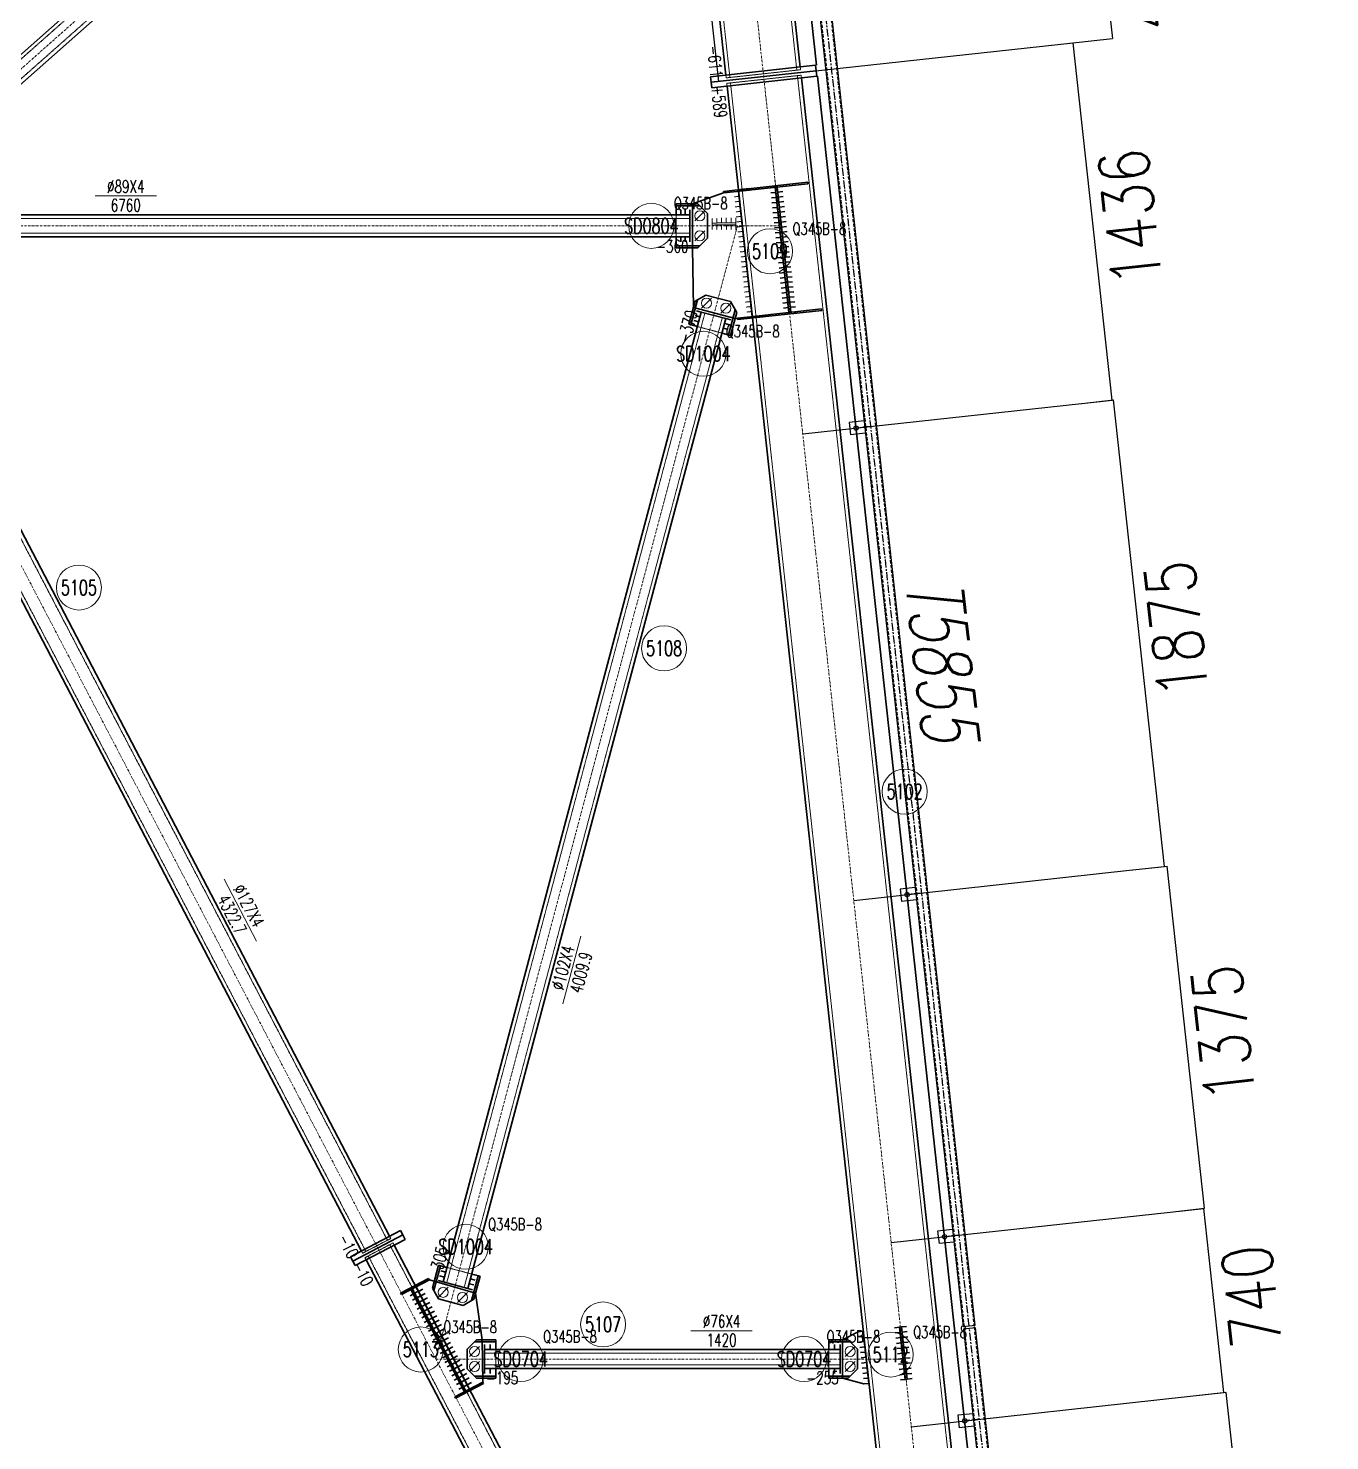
# Model space of a CAD drawing. Extents: x 200306 to 244369, y -126880 to -87343.
# Drawn here: x 230428 to 235627, y -121505 to -115861 of the extents above; entities that cross this region are included whole.
import ezdxf
from ezdxf.enums import TextEntityAlignment as Align

# ---------------------------------------------------------------- set-up
doc = ezdxf.new("R2010")
doc.units = 0
doc.header["$MEASUREMENT"] = 0
for name, pattern in [('CENTER', [50.8, 31.75, -6.35, 6.35, -6.35]), ('Dash', [2.75, 2, -0.75]), ('DashDot', [15.6, 9, -3, 0.6, -3]), ('DASHED', [19.05, 12.7, -6.35])]:
    doc.linetypes.add(name, pattern=pattern)
doc.layers.get('0').update_dxf_attribs({"linetype": 'CONTINUOUS', "lineweight": 25})
doc.layers.get('Defpoints').update_dxf_attribs({"linetype": 'CONTINUOUS'})
doc.styles.add('DimFont', font='simplex.shx', dxfattribs={"width": 0.8, "bigfont": 'gbhzfs.shx'})
doc.styles.add('HZ', font='txt.shx', dxfattribs={"width": 0.7, "oblique": 12, "bigfont": 'hztxt.shx'})
doc.styles.get("Standard").update_dxf_attribs({"font": 'simplex.shx', "width": 0.7, "height": 3, "bigfont": 'gbhzfs.shx'})
doc.dimstyles.new('ISO-25$0', dxfattribs={"dimtxt": 2, "dimasz": 1.5, "dimexe": 1.25, "dimexo": 0.625, "dimtad": 1, "dimdsep": 46, "dimtxsty": 'Standard', "dimcen": 2.5, "dimclrd": 150, "dimclre": 2, "dimclrt": 6, "dimadec": 0, "dimazin": 0, "dimtfac": 1, "dimtmove": 0, "dimatfit": 0, "dimfxl": 0, "dimarcsym": 0})

# ---------------------------------------------------------------- blocks, each defined once
blk = doc.blocks.new('M20X55S')
at = {"color": 3, "linetype": 'Continuous', "lineweight": 13}
blk.add_line((-1, -1), (1, 1), dxfattribs=at)
blk.add_circle((0, 0), 1, dxfattribs=at)
blk = doc.blocks.new('T5855 [365-1875-1875-1375-365]')
at = {"color": 7, "linetype": 'DASHED'}
for p, q in [((0, 0), (0, -5865)), ((41, -5865), (41, 0))]:
    blk.add_line(p, q, dxfattribs=at)
at = {"color": 1, "linetype": 'CENTER'}
blk.add_line((20.5, -5860), (20.5, -5), dxfattribs=at)
at = {"color": 7}
for p, q in [((-3.5, -345), (-63.5, -345)), ((-63.5, -345), (-63.5, -395)), ((-3.5, -395), (-63.5, -395)), ((-3.5, -2220), (-63.5, -2220)), ((-63.5, -2220), (-63.5, -2270)), ((-3.5, -2270), (-63.5, -2270)), ((-3.5, -4095), (-63.5, -4095)), ((-63.5, -4095), (-63.5, -4145)), ((-3.5, -4145), (-63.5, -4145)), ((-3.5, -5470), (-63.5, -5470)), ((-63.5, -5470), (-63.5, -5520)), ((-3.5, -5520), (-63.5, -5520))]:
    blk.add_line(p, q, dxfattribs=at)
at = {"color": 7, "linetype": 'CENTER'}
for p, q in [((20.5, -370), (-38.5, -370)), ((20.5, -2245), (-38.5, -2245)), ((20.5, -4120), (-38.5, -4120)), ((20.5, -5495), (-38.5, -5495))]:
    blk.add_line(p, q, dxfattribs=at)
at = {"color": 7}
blk.add_lwpolyline([(44.5, -5860), (44.5, -5), (-3.5, -5), (-3.5, -5860)], close=True, dxfattribs=at)
for centre in [(-38.5, -370), (-38.5, -2245), (-38.5, -4120), (-38.5, -5495)]:
    blk.add_circle(centre, 8.75, dxfattribs=at)
at = {"color": 7, "style": 'HZ', "oblique": 12, "width": 0.7}
blk.add_text('T5855', height=225, rotation=270, dxfattribs=at).set_placement((90.3, -2879.4))
blk = doc.blocks.new('T3605 [365-1875-1000-365]')
at = {"color": 1, "linetype": 'DASHED'}
for p, q in [((0, 0), (0, -3615)), ((41, -3615), (41, 0))]:
    blk.add_line(p, q, dxfattribs=at)
at = {"color": 1, "linetype": 'CENTER'}
for p, q in [((20.5, -3610), (20.5, -5)), ((20.5, -370), (-38.5, -370)), ((20.5, -2245), (-38.5, -2245)), ((20.5, -3245), (-38.5, -3245))]:
    blk.add_line(p, q, dxfattribs=at)
at = {"color": 1}
for p, q in [((-3.5, -345), (-63.5, -345)), ((-63.5, -345), (-63.5, -395)), ((-3.5, -395), (-63.5, -395)), ((-3.5, -2220), (-63.5, -2220)), ((-63.5, -2220), (-63.5, -2270)), ((-3.5, -2270), (-63.5, -2270)), ((-3.5, -3220), (-63.5, -3220)), ((-63.5, -3220), (-63.5, -3270)), ((-3.5, -3270), (-63.5, -3270))]:
    blk.add_line(p, q, dxfattribs=at)
blk.add_lwpolyline([(44.5, -3610), (44.5, -5), (-3.5, -5), (-3.5, -3610)], close=True, dxfattribs=at)
for centre in [(-38.5, -370), (-38.5, -2245), (-38.5, -3245)]:
    blk.add_circle(centre, 8.75, dxfattribs=at)
at = {"color": 1, "style": 'HZ', "oblique": 12, "width": 0.7}
blk.add_text('T3605', height=225, rotation=270, dxfattribs=at).set_placement((90.3, -1587.1))
blk = doc.blocks.new('*D190')
at = {"color": 2, "linetype": 'Continuous', "lineweight": -2}
for p, q in [((235069.3, -121326.6), (235212.5, -121310.9)), ((235273.1, -123190.5), (235416.3, -123174.8))]:
    blk.add_line(p, q, dxfattribs=at)
at = {"color": 150, "linetype": 'Continuous', "lineweight": -2}
blk.add_line((235416.1, -123174.6), (235212.3, -121311.1), dxfattribs=at)
at = {"color": 150, "linetype": 'Continuous'}
for points in [[(235212.3, -121311.1), (235212.3, -121311.1), (235212.3, -121310.9)], [(235416, -123174.7), (235416.1, -123174.6), (235416.1, -123174.8)]]:
    blk.add_solid(points, dxfattribs=at)
at = {"layer": 'Defpoints', "color": 0, "linetype": 'Continuous'}
for p in [(235069.3, -121326.6), (235212.3, -121310.9), (235273.1, -123190.5)]:
    blk.add_point(p, dxfattribs=at)
at = {"color": 6, "linetype": 'Continuous', "insert": (235463.3, -122226.6), "char_height": 200, "attachment_point": 5, "rotation": 96.24, "style": 'DimFont'}
blk.add_mtext('\\A1;1875', dxfattribs=at)
blk = doc.blocks.new('*D191')
at = {"color": 2, "linetype": 'Continuous', "lineweight": -2}
for p, q in [((234988.9, -120590.9), (235123.8, -120576.2)), ((235069.3, -121326.6), (235204.2, -121311.8))]:
    blk.add_line(p, q, dxfattribs=at)
at = {"color": 150, "linetype": 'Continuous', "lineweight": -2}
blk.add_line((235204, -121311.7), (235123.6, -120576.4), dxfattribs=at)
at = {"color": 150, "linetype": 'Continuous'}
for points in [[(235123.6, -120576.4), (235123.7, -120576.4), (235123.6, -120576.2)], [(235204, -121311.7), (235204.1, -121311.7), (235204, -121311.8)]]:
    blk.add_solid(points, dxfattribs=at)
at = {"layer": 'Defpoints', "color": 0, "linetype": 'Continuous'}
for p in [(234988.9, -120591), (235123.6, -120576.2), (235069.3, -121326.6)]:
    blk.add_point(p, dxfattribs=at)
at = {"color": 6, "linetype": 'Continuous', "insert": (235312.9, -120927.7), "char_height": 200, "attachment_point": 5, "rotation": 96.24, "style": 'DimFont'}
blk.add_mtext('\\A1;740', dxfattribs=at)
blk = doc.blocks.new('*D192')
at = {"color": 2, "linetype": 'Continuous', "lineweight": -2}
for p, q in [((234839.5, -119224.1), (234977.2, -119209)), ((234988.9, -120590.9), (235126.7, -120575.9))]:
    blk.add_line(p, q, dxfattribs=at)
at = {"color": 150, "linetype": 'Continuous', "lineweight": -2}
blk.add_line((235126.5, -120575.7), (234977, -119209.2), dxfattribs=at)
at = {"color": 150, "linetype": 'Continuous'}
for points in [[(234977, -119209.2), (234977.1, -119209.2), (234977, -119209.1)], [(235126.4, -120575.7), (235126.5, -120575.7), (235126.5, -120575.9)]]:
    blk.add_solid(points, dxfattribs=at)
at = {"layer": 'Defpoints', "color": 0, "linetype": 'Continuous'}
for p in [(234839.4, -119224.1), (234977, -119209.1), (234988.9, -120591)]:
    blk.add_point(p, dxfattribs=at)
at = {"color": 6, "linetype": 'Continuous', "insert": (235200.9, -119876.2), "char_height": 200, "attachment_point": 5, "rotation": 96.24, "style": 'DimFont'}
blk.add_mtext('\\A1;1375', dxfattribs=at)
blk = doc.blocks.new('*D193')
at = {"color": 2, "linetype": 'Continuous', "lineweight": -2}
for p, q in [((234635.7, -117360.2), (234762.7, -117346.3)), ((234839.5, -119224.1), (234966.5, -119210.2))]:
    blk.add_line(p, q, dxfattribs=at)
at = {"color": 150, "linetype": 'Continuous', "lineweight": -2}
blk.add_line((234966.3, -119210), (234762.6, -117346.5), dxfattribs=at)
at = {"color": 150, "linetype": 'Continuous'}
for points in [[(234762.6, -117346.5), (234762.6, -117346.5), (234762.6, -117346.3)], [(234966.3, -119210), (234966.4, -119210), (234966.4, -119210.2)]]:
    blk.add_solid(points, dxfattribs=at)
at = {"layer": 'Defpoints', "color": 0, "linetype": 'Continuous'}
for p in [(234635.6, -117360.2), (234762.6, -117346.3), (234839.4, -119224.1)]:
    blk.add_point(p, dxfattribs=at)
at = {"color": 6, "linetype": 'Continuous', "insert": (235013.6, -118262), "char_height": 200, "attachment_point": 5, "rotation": 96.24, "style": 'DimFont'}
blk.add_mtext('\\A1;1875', dxfattribs=at)
blk = doc.blocks.new('*D194')
at = {"color": 2, "linetype": 'Continuous', "lineweight": -2}
for p, q in [((234479.6, -115932.5), (234602, -115919.1)), ((234635.7, -117360.2), (234758.1, -117346.8))]:
    blk.add_line(p, q, dxfattribs=at)
at = {"color": 150, "linetype": 'Continuous', "lineweight": -2}
blk.add_line((234757.9, -117346.7), (234601.8, -115919.3), dxfattribs=at)
at = {"color": 150, "linetype": 'Continuous'}
for points in [[(234601.8, -115919.3), (234601.8, -115919.3), (234601.8, -115919.2)], [(234757.8, -117346.7), (234757.9, -117346.7), (234757.9, -117346.8)]]:
    blk.add_solid(points, dxfattribs=at)
at = {"layer": 'Defpoints', "color": 0, "linetype": 'Continuous'}
for p in [(234479.5, -115932.5), (234601.8, -115919.2), (234635.6, -117360.2)]:
    blk.add_point(p, dxfattribs=at)
at = {"color": 6, "linetype": 'Continuous', "insert": (234828.9, -116616.7), "char_height": 200, "attachment_point": 5, "rotation": 96.24, "style": 'DimFont'}
blk.add_mtext('\\A1;1436', dxfattribs=at)
blk = doc.blocks.new('*D198')
at = {"color": 2, "linetype": 'Continuous', "lineweight": -2}
for p, q in [((234431.9, -115496.3), (234710.7, -115465.8)), ((234479.6, -115932.5), (234758.4, -115902))]:
    blk.add_line(p, q, dxfattribs=at)
at = {"color": 150, "linetype": 'Continuous', "lineweight": -2}
blk.add_line((234710.5, -115466), (234758.2, -115901.9), dxfattribs=at)
at = {"color": 150, "linetype": 'Continuous'}
for points in [[(234710.5, -115466), (234710.6, -115466), (234710.5, -115465.8)], [(234758.1, -115901.9), (234758.2, -115901.9), (234758.2, -115902.1)]]:
    blk.add_solid(points, dxfattribs=at)
at = {"layer": 'Defpoints', "color": 0, "linetype": 'Continuous'}
for p in [(234431.8, -115496.3), (234758.2, -115902.1), (234479.5, -115932.5)]:
    blk.add_point(p, dxfattribs=at)
at = {"color": 6, "linetype": 'Continuous', "insert": (234883.5, -115667.6), "char_height": 200, "attachment_point": 5, "rotation": 96.24, "style": 'DimFont'}
blk.add_mtext('\\A1;439', dxfattribs=at)
blk = doc.blocks.new('*D239')
at = {"color": 2, "linetype": 'Continuous', "lineweight": -2}
for p, q in [((233148.9, -115450.8), (233117.7, -115454.2)), ((233216.7, -116070.6), (233185.5, -116074))]:
    blk.add_line(p, q, dxfattribs=at)
at = {"color": 150, "linetype": 'Continuous', "lineweight": -2}
for p, q in [((233117.9, -115454.4), (233151, -115756.8)), ((233185.7, -116073.8), (233152.6, -115771.3))]:
    blk.add_line(p, q, dxfattribs=at)
at = {"color": 150, "linetype": 'Continuous'}
for points in [[(233117.9, -115454.4), (233118, -115454.4), (233117.9, -115454.2)], [(233185.6, -116073.8), (233185.7, -116073.8), (233185.7, -116074)]]:
    blk.add_solid(points, dxfattribs=at)
at = {"layer": 'Defpoints', "color": 0, "linetype": 'Continuous'}
for p in [(233117.9, -115454.2), (233149, -115450.8), (233216.8, -116070.6)]:
    blk.add_point(p, dxfattribs=at)
at = {"color": 6, "linetype": 'Continuous', "insert": (233151.8, -115764.1), "char_height": 3, "attachment_point": 5, "rotation": 96.24}
blk.add_mtext('\\A1;623.4983', dxfattribs=at)

msp = doc.modelspace()

# ---------------------------------------------------------------- linework, layer by layer
at = {"color": 1, "linetype": 'Dash', "lineweight": 20}
for p, q in [((232374.86361, -108232.85812), (233230.47237, -116058.03656)), ((232642.26989, -108203.61979), (233497.87865, -116028.79823)), ((232833.93867, -113829.3206), (229880.70753, -116443.11285)), ((232873.04159, -113873.50161), (229919.81045, -116487.29385)), ((233511.59416, -116016.23301), (233512.78978, -116027.16784)), ((233215.56124, -116059.66696), (233214.36562, -116048.73213)), ((233512.78978, -116027.16784), (233215.56124, -116059.66696)), ((233217.95248, -116081.53661), (233515.18102, -116049.0375)), ((233500.26989, -116050.66789), (234442.6625, -124669.54915)), ((233515.18102, -116049.0375), (233516.37664, -116059.97233)), ((233219.1481, -116092.47144), (233217.95248, -116081.53661)), ((233232.86361, -116079.90622), (234175.25622, -124698.78748)), ((233205.94917, -116519.41148), (233265.12249, -116512.94144)), ((233265.12249, -116512.94144), (233245.24098, -116515.1153)), ((233267.31032, -116532.95078), (233247.42881, -116535.12463)), ((233269.49815, -116552.96012), (233249.61664, -116555.13397)), ((233271.68598, -116572.96945), (233251.80447, -116575.14331)), ((226310.58674, -116621.29747), (233070.58674, -116621.29747)), ((233015.58674, -116695.29747), (233015.58674, -116606.29747)), ((233159.38898, -116639.53684), (233159.29894, -116619.64731)), ((233254.07835, -116639.10815), (233159.38898, -116639.53684)), ((233159.38898, -116639.53684), (233159.425, -116647.49265)), ((233178.32686, -116639.4511), (233178.23681, -116619.56157)), ((233197.26473, -116639.36536), (233197.17468, -116619.47583)), ((233216.2026, -116639.27963), (233216.11256, -116619.3901)), ((233235.14048, -116639.19389), (233235.05043, -116619.30436)), ((233254.07835, -116639.10815), (233253.98831, -116619.21862)), ((233273.87381, -116592.97879), (233253.9923, -116595.15265)), ((233254.11437, -116647.06396), (233254.07835, -116639.10815)), ((233276.06164, -116612.98813), (233256.18013, -116615.16198)), ((233278.24947, -116632.99747), (233258.36796, -116635.17132)), ((226310.58674, -116680.29747), (233070.58674, -116680.29747)), ((233159.425, -116647.49265), (233254.11437, -116647.06396)), ((233159.425, -116647.49265), (233159.51505, -116667.38218)), ((233178.36287, -116647.40691), (233178.45292, -116667.29644)), ((233197.30075, -116647.32118), (233197.3908, -116667.21071)), ((233216.23862, -116647.23544), (233216.32867, -116667.12497)), ((233235.1765, -116647.1497), (233235.26654, -116667.03923)), ((233254.11437, -116647.06396), (233254.20442, -116666.95349)), ((233280.4373, -116653.0068), (233260.5558, -116655.18066)), ((233282.62513, -116673.01614), (233262.74363, -116675.18999)), ((233284.81296, -116693.02548), (233264.93146, -116695.19933)), ((233287.00079, -116713.03481), (233267.11929, -116715.20867)), ((233289.18862, -116733.04415), (233269.30712, -116735.218)), ((233291.37646, -116753.05349), (233271.49495, -116755.22734)), ((233293.56429, -116773.06282), (233273.68278, -116775.23668)), ((233295.75212, -116793.07216), (233275.87061, -116795.24601)), ((233297.93995, -116813.0815), (233278.05844, -116815.25535)), ((233300.12778, -116833.09083), (233280.24627, -116835.26469)), ((233302.31561, -116853.10017), (233282.4341, -116855.27403)), ((229774.93275, -116917.00552), (231776.46285, -120748.36585)), ((229860.90792, -116872.09148), (231862.43801, -120703.45181)), ((233304.50344, -116873.10951), (233284.62193, -116875.28336)), ((233306.69127, -116893.11885), (233286.80976, -116895.2927)), ((233308.8791, -116913.12818), (233288.99759, -116915.30204)), ((233311.06693, -116933.13752), (233291.18542, -116935.31137)), ((233313.25476, -116953.14686), (233293.37325, -116955.32071)), ((233315.44259, -116973.15619), (233295.56108, -116975.33005)), ((233130.68677, -116998.95717), (232099.29063, -120873.93488)), ((233200.26431, -117017.4765), (232168.86817, -120892.45421)), ((233319.81825, -117013.17487), (233260.64493, -117019.64491)), ((233317.63042, -116993.16553), (233297.74891, -116995.33938)), ((233319.81825, -117013.17487), (233299.93674, -117015.34872)), ((233199.3244, -117079.3252), (233100.75622, -117053.08945)), ((231875.73314, -120696.50634), (231763.16772, -120755.31132)), ((231871.10283, -120687.64292), (231875.73314, -120696.50634)), ((231763.16772, -120755.31132), (231758.5374, -120746.4479)), ((231772.42834, -120773.03815), (231884.99376, -120714.23317)), ((231871.69863, -120721.17864), (234065.3867, -124920.37077)), ((231884.99376, -120714.23317), (231889.62408, -120723.09659)), ((231777.05865, -120781.90157), (231772.42834, -120773.03815)), ((231785.72347, -120766.09268), (233979.41153, -124965.28481)), ((232100.22555, -120812.10494), (232198.79373, -120838.34068)), ((231976.72636, -120889.89475), (232029.88909, -120862.12183)), ((231976.74246, -120889.92555), (231976.72636, -120889.89475)), ((232250.64565, -121154.92274), (233670.64608, -121154.93293)), ((232295.61801, -121139.92306), (232295.61747, -121215.92306)), ((233625.61991, -121215.93261), (233625.62045, -121139.93261)), ((232250.64532, -121200.92274), (233670.64575, -121200.93293))]:
    msp.add_line(p, q, dxfattribs=at)
at = {"color": 2, "linetype": 'DashDot', "lineweight": 15}
for p, q in [((232508.56675, -108218.23895), (233430.58674, -116650.79747)), ((233100.60385, -113632.70017), (229690.58674, -116650.77626)), ((233366.56675, -116065.28706), (234311.89406, -124711.00835)), ((225950.58674, -116650.79747), (233430.58674, -116650.79747)), ((229690.58674, -116650.80454), (231824.08074, -120734.77224)), ((233260.64406, -116650.66663), (232055.62967, -121177.93187)), ((231824.08074, -120734.77224), (234420.60599, -125705.08164)), ((232055.64984, -121177.92134), (233925.64021, -121177.93476))]:
    msp.add_line(p, q, dxfattribs=at)
at = {"color": 3, "linetype": 'Continuous'}
for p, q in [((233365.37113, -116054.35223), (234479.49912, -115932.53294)), ((233521.47384, -117482.0276), (234635.60183, -117360.20832)), ((233725.27262, -119345.91898), (234839.4006, -119224.09969)), ((233874.72505, -120712.77266), (234988.85304, -120590.95337)), ((233955.15764, -121448.38845), (235069.28562, -121326.56916))]:
    msp.add_line(p, q, dxfattribs=at)
at = {"color": 7, "linetype": 'Continuous', "lineweight": 30}
for p, q in [((233411.53748, -116496.93236), (233391.65739, -116499.10606)), ((233413.72531, -116516.9417), (233393.84522, -116519.11539)), ((233419.48951, -116496.06288), (233439.3696, -116493.88918)), ((233421.67734, -116516.07222), (233441.55743, -116513.89852)), ((233015.58674, -116606.29747), (233015.58674, -116586.29747)), ((233033.92007, -116606.29747), (233033.92007, -116586.29747)), ((233052.25341, -116606.29747), (233052.25341, -116586.29747)), ((233070.58674, -116606.29747), (233070.58674, -116586.29747)), ((233415.91314, -116536.95103), (233396.03305, -116539.12473)), ((233418.10097, -116556.96037), (233398.22088, -116559.13407)), ((233420.2888, -116576.96971), (233400.40871, -116579.1434)), ((233423.86517, -116536.08155), (233443.74526, -116533.90786)), ((233426.05301, -116556.09089), (233445.93309, -116553.91719)), ((233428.24084, -116576.10023), (233448.12092, -116573.92653)), ((233422.47663, -116596.97904), (233402.59654, -116599.15274)), ((233424.66446, -116616.98838), (233404.78437, -116619.16208)), ((233426.85229, -116636.99772), (233406.9722, -116639.17142)), ((233430.42867, -116596.10956), (233450.30875, -116593.93587)), ((233432.6165, -116616.1189), (233452.49658, -116613.9452)), ((233434.80433, -116636.12824), (233454.68441, -116633.95454)), ((233015.58674, -116695.29747), (233015.58674, -116715.29747)), ((233033.92007, -116695.29747), (233033.92007, -116715.29747)), ((233052.25341, -116695.29747), (233052.25341, -116715.29747)), ((233070.58674, -116695.29747), (233070.58674, -116715.29747)), ((233429.04012, -116657.00705), (233409.16004, -116659.18075)), ((233431.22795, -116677.01639), (233411.34787, -116679.19009)), ((233433.41578, -116697.02573), (233413.5357, -116699.19943)), ((233436.99216, -116656.13758), (233456.87224, -116653.96388)), ((233439.17999, -116676.14691), (233459.06008, -116673.97321)), ((233441.36782, -116696.15625), (233461.24791, -116693.98255)), ((233435.60361, -116717.03507), (233415.72353, -116719.20876)), ((233437.79144, -116737.0444), (233417.91136, -116739.2181)), ((233443.55565, -116716.16559), (233463.43574, -116713.99189)), ((233445.74348, -116736.17492), (233465.62357, -116734.00122)), ((233447.93131, -116756.18426), (233467.8114, -116754.01056)), ((233439.97928, -116757.05374), (233420.09919, -116759.22744)), ((233442.16711, -116777.06308), (233422.28702, -116779.23677)), ((233444.35494, -116797.07241), (233424.47485, -116799.24611)), ((233450.11914, -116776.1936), (233469.99923, -116774.0199)), ((233452.30697, -116796.20293), (233472.18706, -116794.02924)), ((233446.54277, -116817.08175), (233426.66268, -116819.25545)), ((233448.7306, -116837.09109), (233428.85051, -116839.26478)), ((233450.91843, -116857.10042), (233431.03834, -116859.27412)), ((233454.4948, -116816.21227), (233474.37489, -116814.03857)), ((233456.68263, -116836.22161), (233476.56272, -116834.04791)), ((233458.87046, -116856.23094), (233478.75055, -116854.05725)), ((233453.10626, -116877.10976), (233433.22617, -116879.28346)), ((233455.29409, -116897.1191), (233435.414, -116899.2928)), ((233457.48192, -116917.12843), (233437.60183, -116919.30213)), ((233461.05829, -116876.24028), (233480.93838, -116874.06658)), ((233463.24612, -116896.24962), (233483.12621, -116894.07592)), ((233465.43395, -116916.25895), (233485.31404, -116914.08526)), ((233459.66975, -116937.13777), (233439.78966, -116939.31147)), ((233461.85758, -116957.14711), (233441.97749, -116959.32081)), ((233464.04541, -116977.15644), (233444.16532, -116979.33014)), ((233467.62178, -116936.26829), (233487.50187, -116934.09459)), ((233469.80961, -116956.27763), (233489.6897, -116954.10393)), ((233471.99745, -116976.28697), (233491.87753, -116974.11327)), ((233105.90014, -117033.76233), (233086.57304, -117028.61807)), ((233111.04438, -117014.43529), (233091.71729, -117009.29103)), ((233116.18863, -116995.10825), (233096.86153, -116989.96399)), ((233214.7568, -117021.344), (233234.0839, -117026.48826)), ((233466.23324, -116997.16578), (233446.35315, -116999.33948)), ((233474.18528, -116996.2963), (233494.06536, -116994.1226)), ((233100.75589, -117053.08937), (233081.4288, -117047.9451)), ((233199.32407, -117079.32511), (233218.65117, -117084.46937)), ((233204.46832, -117059.99807), (233223.79541, -117065.14234)), ((233209.61256, -117040.67104), (233228.93965, -117045.8153)), ((232100.22522, -120812.10485), (232080.89813, -120806.96059)), ((232084.79249, -120870.08596), (232065.4654, -120864.9417)), ((232089.93673, -120850.75893), (232070.60964, -120845.61466)), ((232095.08098, -120831.43189), (232075.75388, -120826.28762)), ((232193.64916, -120857.66763), (232212.97625, -120862.81189)), ((232198.7934, -120838.34059), (232218.12049, -120843.48486)), ((231956.50774, -120900.4984), (231943.61119, -120907.24625)), ((231965.78965, -120918.26597), (231952.8931, -120925.01383)), ((231961.66636, -120897.79925), (231974.56292, -120891.0514)), ((231970.94827, -120915.56683), (231983.84483, -120908.81897)), ((231976.72636, -120889.89475), (231994.4527, -120880.63427)), ((231980.23018, -120933.33441), (231993.12674, -120926.58655)), ((231986.00158, -120907.64952), (232003.72792, -120898.38904)), ((231995.2768, -120925.40429), (232013.00314, -120916.14381)), ((232183.36067, -120896.32171), (232202.68776, -120901.46597)), ((232188.50491, -120876.99467), (232207.83201, -120882.13893)), ((231975.07156, -120936.03355), (231962.17501, -120942.78141)), ((231984.35347, -120953.80113), (231971.45692, -120960.54898)), ((231993.63538, -120971.5687), (231980.73882, -120978.31656)), ((231989.51209, -120951.10198), (232002.40864, -120944.35413)), ((231998.794, -120968.86956), (232011.69055, -120962.1217)), ((232004.55202, -120943.15906), (232022.27836, -120933.89858)), ((232008.07591, -120986.63714), (232020.97246, -120979.88928)), ((232013.82724, -120960.91383), (232031.55357, -120951.65335)), ((232023.10246, -120978.6686), (232040.82879, -120969.40812)), ((232032.37768, -120996.42337), (232050.10401, -120987.16289)), ((232002.91729, -120989.33628), (231990.02073, -120996.08414)), ((232012.1992, -121007.10386), (231999.30264, -121013.85171)), ((232021.48111, -121024.87143), (232008.58455, -121031.61929)), ((232017.35782, -121004.40471), (232030.25437, -120997.65686)), ((232030.76302, -121042.63901), (232017.86646, -121049.38687)), ((232026.63973, -121022.17229), (232039.53628, -121015.42443)), ((232035.92164, -121039.93987), (232048.81819, -121033.19201)), ((232041.6529, -121014.17814), (232059.37923, -121004.91766)), ((232050.92811, -121031.93291), (232068.65445, -121022.67243)), ((232060.20333, -121049.68768), (232077.92967, -121040.4272)), ((232040.04493, -121060.40659), (232027.14837, -121067.15444)), ((232049.32684, -121078.17416), (232036.43028, -121084.92202)), ((232045.20355, -121057.70744), (232058.1001, -121050.95959)), ((232058.60874, -121095.94174), (232045.71219, -121102.6896)), ((232054.48546, -121075.47502), (232067.38201, -121068.72716)), ((232063.76737, -121093.2426), (232076.66392, -121086.49474)), ((232069.47855, -121067.44245), (232087.20489, -121058.18197)), ((232078.75377, -121085.19722), (232096.48011, -121075.93674)), ((232088.02899, -121102.95199), (232105.75533, -121093.69151)), ((233763.01713, -121066.77461), (233743.13607, -121068.94841)), ((233765.29543, -121087.61136), (233745.41437, -121089.78516)), ((233908.45599, -121050.87225), (233888.57475, -121053.04608)), ((233910.73429, -121071.709), (233890.85305, -121073.88283)), ((233913.01259, -121092.54575), (233893.13135, -121094.71957)), ((233916.40848, -121050.00272), (233936.28972, -121047.8289)), ((233918.68678, -121070.83947), (233938.56802, -121068.66565)), ((233920.96508, -121091.67622), (233940.84632, -121089.5024)), ((232067.89065, -121113.70932), (232054.9941, -121120.45717)), ((232077.17256, -121131.47689), (232064.27601, -121138.22475)), ((232073.04928, -121111.01017), (232085.94583, -121104.26232)), ((232086.45447, -121149.24447), (232073.55792, -121155.99233)), ((232082.33118, -121128.77775), (232095.22774, -121122.02989)), ((232091.61309, -121146.54533), (232104.50965, -121139.79747)), ((232097.30421, -121120.70675), (232115.03054, -121111.44628)), ((232100.895, -121164.3129), (232113.79156, -121157.56505)), ((232106.57943, -121138.46152), (232124.30576, -121129.20105)), ((232115.85465, -121156.21629), (232133.58098, -121146.95582)), ((232250.61902, -121139.92274), (232250.61916, -121119.92274)), ((232273.11852, -121139.9229), (232273.11866, -121119.9229)), ((232295.61801, -121139.92306), (232295.61816, -121119.92306)), ((233625.62045, -121139.93261), (233625.6206, -121119.93261)), ((233648.11995, -121139.93277), (233648.12009, -121119.93277)), ((233670.61945, -121139.93293), (233670.61959, -121119.93293)), ((233767.57373, -121108.4481), (233747.69267, -121110.62191)), ((233769.85203, -121129.28485), (233749.97097, -121131.45866)), ((233772.13033, -121150.1216), (233752.24927, -121152.29541)), ((233915.29089, -121113.3825), (233895.40965, -121115.55632)), ((233917.56919, -121134.21925), (233897.68795, -121136.39307)), ((233919.84749, -121155.056), (233899.96625, -121157.22982)), ((233923.24338, -121112.51297), (233943.12462, -121110.33915)), ((233925.52168, -121133.34972), (233945.40292, -121131.17589)), ((233927.79998, -121154.18647), (233947.68122, -121152.01264)), ((232095.73638, -121167.01205), (232082.83983, -121173.7599)), ((232105.01829, -121184.77962), (232092.12174, -121191.52748)), ((232114.3002, -121202.5472), (232101.40365, -121209.29506)), ((232110.17691, -121182.08048), (232123.07347, -121175.33262)), ((232119.45882, -121199.84806), (232132.35538, -121193.1002)), ((232125.12987, -121173.97106), (232142.8562, -121164.71059)), ((232128.74073, -121217.61563), (232141.63729, -121210.86778)), ((232134.40509, -121191.72583), (232152.13142, -121182.46536)), ((232143.6803, -121209.4806), (232161.40664, -121200.22013)), ((233774.40863, -121170.95835), (233754.52757, -121173.13215)), ((233776.68693, -121191.7951), (233756.80587, -121193.9689)), ((233778.96523, -121212.63185), (233759.08417, -121214.80565)), ((233922.12579, -121175.89274), (233902.24455, -121178.06657)), ((233924.40409, -121196.72949), (233904.52285, -121198.90332)), ((233930.07828, -121175.02321), (233949.95952, -121172.84939)), ((233932.35658, -121195.85996), (233952.23782, -121193.68614)), ((232123.58211, -121220.31478), (232110.68556, -121227.06263)), ((232132.86402, -121238.08235), (232119.96747, -121244.83021)), ((232142.14593, -121255.84993), (232129.24938, -121262.59779)), ((232138.02264, -121235.38321), (232150.9192, -121228.63535)), ((232147.30455, -121253.15079), (232160.2011, -121246.40293)), ((232152.95552, -121227.23537), (232170.68186, -121217.9749)), ((232156.58646, -121270.91836), (232169.48301, -121264.17051)), ((232162.23074, -121244.99014), (232179.95708, -121235.72967)), ((232171.50596, -121262.74491), (232189.2323, -121253.48444)), ((232250.61847, -121215.92274), (232250.61833, -121235.92274)), ((232273.11797, -121215.9229), (232273.11783, -121235.9229)), ((232295.61747, -121215.92306), (232295.61732, -121235.92306)), ((233625.61991, -121215.93261), (233625.61976, -121235.93261)), ((233648.1194, -121215.93277), (233648.11926, -121235.93277)), ((233670.6189, -121215.93293), (233670.61876, -121235.93293)), ((233781.24353, -121233.46859), (233761.36247, -121235.6424)), ((233783.52183, -121254.30534), (233763.64077, -121256.47915)), ((233926.68239, -121217.56624), (233906.80115, -121219.74006)), ((233928.96069, -121238.40299), (233909.07945, -121240.57681)), ((233931.23899, -121259.23974), (233911.35775, -121261.41356)), ((233934.63488, -121216.69671), (233954.51612, -121214.52289)), ((233936.91318, -121237.53346), (233956.79442, -121235.35964)), ((233939.19148, -121258.37021), (233959.07272, -121256.19638)), ((232151.42784, -121273.61751), (232138.53128, -121280.36536)), ((232160.70975, -121291.38508), (232147.81319, -121298.13294)), ((232169.99166, -121309.15266), (232157.0951, -121315.90052)), ((232165.86837, -121288.68594), (232178.76492, -121281.93808)), ((232175.15028, -121306.45352), (232188.04683, -121299.70566)), ((232180.78118, -121280.49968), (232198.50752, -121271.23921)), ((232190.0564, -121298.25445), (232207.78273, -121288.99398)), ((233785.80013, -121275.14209), (233765.91907, -121277.3159))]:
    msp.add_line(p, q, dxfattribs=at)
at = {"color": 7, "linetype": 'Continuous', "lineweight": 13}
for p, q in [((230694.75341, -116531.29747), (230939.75341, -116531.29747)), ((231210.20769, -119260.57101), (231339.85647, -119508.74674)), ((232635.64863, -119488.65448), (232563.62899, -119759.23381)), ((233074.81325, -121064.92865), (233319.81325, -121064.93041))]:
    msp.add_line(p, q, dxfattribs=at)
at = {"color": 7, "linetype": 'Continuous', "lineweight": 30}
for points in [[(232658.37664, -108212.92422), (233511.59416, -116016.23301)], [(232722.99154, -108205.8592), (233576.20907, -116009.16799)], [(233214.36562, -116048.73213), (232361.1481, -108245.42334)], [(229870.76611, -116431.88039), (232823.99725, -113818.08814)], [(232882.98301, -113884.73407), (229929.75187, -116498.52631)], [(233572.7298, -116009.54841), (233153.22998, -116055.41673)], [(233575.12104, -116031.41807), (233572.7298, -116009.54841)], [(233153.22998, -116055.41673), (233155.62122, -116077.28638)], [(233575.12104, -116031.41807), (233155.62122, -116077.28638)], [(233155.62122, -116077.28638), (233575.12104, -116031.41807)], [(233155.62122, -116077.28638), (233158.01246, -116099.15604)], [(233158.01246, -116099.15604), (233577.51228, -116053.28773)], [(233516.37664, -116059.97233), (234456.37801, -124656.98393)], [(233577.51228, -116053.28773), (233575.12104, -116031.41807)], [(233580.99154, -116052.90731), (234520.99291, -124649.9189)], [(234159.14947, -124689.48304), (233219.1481, -116092.47144)], [(233080.58674, -116563.29747), (233205.47797, -116519.46301)], [(233307.99845, -116502.21761), (233205.29701, -116513.44703)], [(233205.29701, -116513.44703), (233205.94917, -116519.41148)], [(233205.47797, -116519.46301), (233205.94917, -116519.41148)], [(233205.94917, -116519.41148), (233308.6506, -116508.18206)], [(233265.12249, -116512.94144), (233319.81825, -117013.17487)], [(233267.59448, -116506.6354), (233541.23011, -116476.71595)], [(233268.24664, -116512.59985), (233267.59448, -116506.6354)], [(233541.88226, -116482.6804), (233268.24664, -116512.59985)], [(233308.6506, -116508.18206), (233307.99845, -116502.21761)], [(233419.48951, -116496.06288), (233411.53748, -116496.93236)], [(233411.53748, -116496.93236), (233466.23324, -116997.16578)], [(233474.18528, -116996.2963), (233419.48951, -116496.06288)], [(233541.23011, -116476.71595), (233541.88226, -116482.6804)], [(233015.58674, -116606.29747), (233015.58674, -116563.29747)], [(233015.58674, -116563.29747), (233102.58674, -116563.29747)], [(233015.58674, -116571.29747), (233015.58674, -116563.29747)], [(233015.58674, -116563.29747), (233102.58674, -116563.29747)], [(233110.58674, -116571.29747), (233015.58674, -116571.29747)], [(233080.58674, -116738.29747), (233080.58674, -116563.29747)], [(233102.58674, -116563.29747), (233140.58674, -116601.29747)], [(233102.58674, -116563.29747), (233110.58674, -116571.29747)], [(226310.58674, -116606.29747), (233070.58674, -116606.29747)], [(233070.58674, -116606.29747), (233070.58674, -116695.29747)], [(233140.58674, -116601.29747), (233140.58674, -116700.29747)], [(233070.58674, -116695.29747), (226310.58674, -116695.29747)], [(233015.58674, -116738.29747), (233015.58674, -116695.29747)], [(233015.58674, -116738.29747), (233015.58674, -116730.29747)], [(233015.58674, -116730.29747), (233110.58674, -116730.29747)], [(233102.58674, -116738.29747), (233015.58674, -116738.29747)], [(233102.58674, -116738.29747), (233015.58674, -116738.29747)], [(233084.93834, -116976.44227), (233080.58674, -116738.29747)], [(233140.58674, -116700.29747), (233102.58674, -116738.29747)], [(233110.58674, -116730.29747), (233102.58674, -116738.29747)], [(229874.20304, -116865.14601), (231871.10283, -120687.64292)], [(231758.5374, -120746.4479), (229761.63762, -116923.95099)], [(233066.93348, -117044.08691), (233091.36864, -116952.28348)], [(233066.93912, -117044.06833), (233091.37428, -116952.2649)], [(233101.16282, -116946.59179), (233074.66996, -117046.12603)], [(233251.15134, -117020.68294), (233084.93834, -116976.44227)], [(233091.36864, -116952.28348), (233134.19348, -116927.46362)], [(233091.37428, -116952.2649), (233101.16282, -116946.59179)], [(233134.19348, -116927.46362), (233232.76166, -116953.69936)], [(233232.76166, -116953.69936), (233257.58165, -116996.52414)], [(232084.79531, -120870.07668), (233116.19145, -116995.09897)], [(233214.75963, -117021.3347), (232183.36349, -120896.31241)], [(233116.19145, -116995.09897), (233214.75963, -117021.3347)], [(233225.42129, -117086.25129), (233251.91415, -116986.71704)], [(233257.58165, -116996.52414), (233233.14649, -117088.32757)], [(233257.58729, -116996.50556), (233233.15213, -117088.30899)], [(233260.64493, -117019.64491), (233251.15134, -117020.68294)], [(233251.91415, -116986.71704), (233257.58729, -116996.50556)], [(233363.34636, -117008.41548), (233260.64493, -117019.64491)], [(233260.64493, -117019.64491), (233261.29708, -117025.60936)], [(233261.29708, -117025.60936), (233363.99852, -117014.37993)], [(233322.9424, -117012.83327), (233596.57803, -116982.91382)], [(233323.59456, -117018.79772), (233322.9424, -117012.83327)], [(233597.23018, -116988.87827), (233323.59456, -117018.79772)], [(233363.99852, -117014.37993), (233363.34636, -117008.41548)], [(233466.23324, -116997.16578), (233474.18528, -116996.2963)], [(233596.57803, -116982.91382), (233597.23018, -116988.87827)], [(233100.75622, -117053.08945), (233066.93348, -117044.08691)], [(233074.66996, -117046.12603), (233066.93912, -117044.06833)], [(233233.14649, -117088.32757), (233199.3244, -117079.3252)], [(233233.15213, -117088.30899), (233225.42129, -117086.25129)], [(231914.97675, -120664.72287), (231714.66348, -120769.36795)], [(231924.23737, -120682.4497), (231723.92411, -120787.09479)], [(231723.92411, -120787.09479), (231924.23737, -120682.4497)], [(231733.18473, -120804.82162), (231933.498, -120700.17653)], [(231924.23737, -120682.4497), (231914.97675, -120664.72287)], [(231933.498, -120700.17653), (231924.23737, -120682.4497)], [(231889.62408, -120723.09659), (234078.68183, -124913.4253)], [(231714.66348, -120769.36795), (231723.92411, -120787.09479)], [(231723.92411, -120787.09479), (231733.18473, -120804.82162)], [(233966.1164, -124972.23028), (231777.05865, -120781.90157)], [(232041.96765, -120894.90582), (232066.40281, -120803.10239)], [(232041.97329, -120894.88724), (232066.40845, -120803.08381)], [(232074.13929, -120805.14151), (232047.64643, -120904.67576)], [(232066.40281, -120803.10239), (232100.22555, -120812.10494)], [(232066.40845, -120803.08381), (232074.13929, -120805.14151)], [(231915.26631, -120915.30822), (232027.11357, -120856.80889)], [(232029.89176, -120862.12694), (231918.0445, -120920.62627)], [(232027.11357, -120856.80889), (232029.89176, -120862.12694)], [(232029.88909, -120862.12183), (232029.90537, -120862.11332)], [(232029.90537, -120862.11332), (232214.55043, -120915.01231)], [(232183.36349, -120896.31241), (232084.79531, -120870.07668)], [(232198.39776, -120944.80102), (232224.89062, -120845.26677)], [(232198.79373, -120838.34068), (232232.61581, -120847.34305)], [(232232.61581, -120847.34305), (232208.18065, -120939.14648)], [(232232.62146, -120847.32447), (232208.1863, -120939.12791)], [(232224.89062, -120845.26677), (232232.62146, -120847.32447)], [(231918.0445, -120920.62627), (231915.26631, -120915.30822)], [(231956.50774, -120900.4984), (231961.66636, -120897.79925)], [(232169.99166, -121309.15266), (231956.50774, -120900.4984)], [(231961.66636, -120897.79925), (232175.15028, -121306.45352)], [(232190.0564, -121298.25445), (231976.74246, -120889.92555)], [(232066.78763, -120937.7306), (232041.96765, -120894.90582)], [(232047.64643, -120904.67576), (232041.97329, -120894.88724)], [(232214.55043, -120915.01231), (232240.56465, -121100.94499)], [(232165.35581, -120963.96634), (232066.78763, -120937.7306)], [(232208.18065, -120939.14648), (232165.35581, -120963.96634)], [(232208.1863, -120939.12791), (232198.39776, -120944.80102)], [(232180.62059, -121138.92224), (232218.62001, -121100.92251)], [(232210.67361, -121108.92245), (232218.67349, -121100.92251)], [(232218.62001, -121100.92251), (232295.61829, -121100.92306)], [(232218.67349, -121100.92251), (232295.67177, -121100.92306)], [(232240.56465, -121100.94499), (232243.2354, -121270.47303)], [(232295.61829, -121100.92306), (232295.61801, -121139.92306)], [(232295.67177, -121100.92306), (232295.67171, -121108.92306)], [(233625.62045, -121139.93261), (233625.62073, -121100.93261)], [(233625.62073, -121100.93261), (233702.61901, -121100.93316)], [(233625.67415, -121108.93261), (233625.67421, -121100.93261)], [(233625.67421, -121100.93261), (233702.67249, -121100.93316)], [(233680.5653, -121254.93881), (233680.56565, -121100.93889)], [(233680.56565, -121100.93889), (233743.13607, -121068.94841)], [(233702.61901, -121100.93316), (233740.61789, -121138.93343)], [(233702.67249, -121100.93316), (233710.67225, -121108.93322)], [(233743.13607, -121068.94841), (233763.01713, -121066.77461)], [(233763.01713, -121066.77461), (233785.80013, -121275.14209)], [(233916.40848, -121050.00272), (233908.45599, -121050.87225)], [(233908.45599, -121050.87225), (233931.23899, -121259.23974)], [(233939.19148, -121258.37021), (233916.40848, -121050.00272)], [(232180.62003, -121216.92224), (232180.62059, -121138.92224)], [(232295.67171, -121108.92306), (232210.67361, -121108.92245)], [(232250.64521, -121215.92274), (232250.64576, -121139.92274)], [(232250.64576, -121139.92274), (233670.64618, -121139.93293)], [(233710.67225, -121108.93322), (233625.67415, -121108.93261)], [(233670.64618, -121139.93293), (233670.64564, -121215.93293)], [(233740.61789, -121138.93343), (233740.61733, -121216.93343)], [(232218.61891, -121254.92251), (232180.62003, -121216.92224)], [(232243.2354, -121270.47303), (232190.0564, -121298.25445)], [(232218.67238, -121254.92251), (232210.67262, -121246.92245)], [(232210.67262, -121246.92245), (232295.67072, -121246.92306)], [(232295.61719, -121254.92306), (232218.61891, -121254.92251)], [(232295.67066, -121254.92306), (232218.67238, -121254.92251)], [(233670.64564, -121215.93293), (232250.64521, -121215.92274)], [(232295.61747, -121215.92306), (232295.61719, -121254.92306)], [(232295.67072, -121246.92306), (232295.67066, -121254.92306)], [(233625.61963, -121254.93261), (233625.61991, -121215.93261)], [(233702.61791, -121254.93316), (233625.61963, -121254.93261)], [(233625.6731, -121254.93261), (233625.67316, -121246.93261)], [(233702.67138, -121254.93316), (233625.6731, -121254.93261)], [(233625.67316, -121246.93261), (233710.67126, -121246.93322)], [(233765.91907, -121277.3159), (233680.5653, -121254.93881)], [(233740.61733, -121216.93343), (233702.61791, -121254.93316)], [(233710.67126, -121246.93322), (233702.67138, -121254.93316)], [(233931.23899, -121259.23974), (233939.19148, -121258.37021)], [(232131.52841, -121329.28054), (232243.37567, -121270.7812)], [(232246.15386, -121276.09925), (232134.3066, -121334.59859)], [(232175.15028, -121306.45352), (232169.99166, -121309.15266)], [(232243.37567, -121270.7812), (232246.15386, -121276.09925)], [(233785.80013, -121275.14209), (233765.91907, -121277.3159)], [(232134.3066, -121334.59859), (232131.52841, -121329.28054)]]:
    msp.add_lwpolyline(points, dxfattribs=at)
at = {"color": 7, "linetype": 'Continuous', "lineweight": 13}
for centre in [(232916.58674, -116650.79747), (233390.88384, -116752.29758), (233124.57588, -117161.87635), (230630.01393, -118095.96298), (232967.59639, -118338.71523), (233928.71943, -118911.12865), (232174.97342, -120729.55361), (232723.97995, -121039.92614), (231995.64353, -121139.91471), (232394.61774, -121177.92377), (233526.62018, -121177.9319), (233872.8221, -121160.19777)]:
    msp.add_circle(centre, 90, dxfattribs=at)

# ---------------------------------------------------------------- block references
at = {"rotation": 6.239959822966727}
for name, p in [('T5855 [365-1875-1875-1375-365]', (233528.95985, -115222.82908)), ('T3605 [365-1875-1000-365]', (234166.44242, -121053.08131))]:
    msp.add_blockref(name, p, dxfattribs=at)
at = {"color": 3, "linetype": 'Continuous', "lineweight": 13, "xscale": 20, "yscale": 20, "zscale": 20}
for p in [(233110.58674, -116610.79747), (233110.58674, -116690.79747), (233137.10702, -116959.28352), (233214.41539, -116979.86058), (232085.1339, -120911.56938), (232162.44228, -120932.14644), (232210.61986, -121147.92245), (233710.6185, -121147.93322), (232210.61942, -121207.92245), (233710.61807, -121207.93322)]:
    msp.add_blockref('M20X55S', p, dxfattribs=at)

# ---------------------------------------------------------------- texts
at = {"color": 7, "linetype": 'Continuous', "lineweight": 13, "width": 0.7}
for s, rotation, p in [('-611', 276.23995982, (233170.67492, -115994.15765)), ('+589', 276.23995982, (233188.28314, -116155.19787)), ('-370', 75.09524598, (233061.94823, -117053.09832)), ('%%C127X4', 297.58288927, (231308.2699, -119367.2952)), ('4322.7', 297.58288927, (231241.79426, -119402.02255)), ('%%C102X4', 75.09524598, (232563.40051, -119614.29866)), ('4009.9', 75.09524598, (232635.87711, -119633.58963)), ('-10', 297.58288927, (231705.62075, -120726.14205)), ('-305', 75.09524598, (232066.56191, -120792.78637)), ('-10', 297.58288927, (231763.49967, -120836.93478)), ('%%C76X4', 359.99958875, (233197.31352, -121027.42953)), ('1420', 359.99958875, (233197.31298, -121102.42953)), ('-195', 359.99958875, (232320.64494, -121253.42324)), ('-255', 359.99958875, (233600.64537, -121253.43243))]:
    msp.add_text(s, height=50, rotation=rotation, dxfattribs=at).set_placement(p, align=Align.MIDDLE_CENTER)
for s, height, p in [('%%C89X4', 50, (230817.25341, -116493.79747)), ('6760', 50, (230817.25341, -116568.79747)), ('SD0804', 60, (232916.58674, -116650.79747)), ('-360', 50, (233000.58674, -116732.79747)), ('5109', 60, (233390.88384, -116752.29758)), ('SD1004', 60, (233124.57588, -117161.87635)), ('5105', 60, (230630.01393, -118095.96298)), ('5108', 60, (232967.59639, -118338.71523)), ('5102', 60, (233928.71943, -118911.12865)), ('SD1004', 60, (232174.97342, -120729.55361)), ('5107', 60, (232723.97995, -121039.92614)), ('5113', 60, (231995.64353, -121139.91471)), ('SD0704', 60, (232394.61774, -121177.92377)), ('SD0704', 60, (233526.62018, -121177.9319)), ('5112', 60, (233872.8221, -121160.19777))]:
    msp.add_text(s, height=height, dxfattribs=at).set_placement(p, align=Align.MIDDLE_CENTER)
for p in [(233006.58674, -116560.79747), (233480.88384, -116662.29758), (233214.57588, -117071.87635), (232264.97342, -120639.55361), (232085.64353, -121049.91471), (232484.61774, -121087.92377), (233616.62018, -121087.9319), (233962.8221, -121070.19777)]:
    msp.add_text('Q345B-8', height=48, dxfattribs=at).set_placement(p, align=Align.MIDDLE_LEFT)

# ---------------------------------------------------------------- dimensions: what is measured, and where the dimension line sits
at = {"color": 3, "linetype": 'Continuous'}
dim = msp.add_aligned_dim(p1=(233216.75686, -116070.60178), p2=(233148.98716, -115450.79747), distance=31.24422, dimstyle='ISO-25$0', override={"dimtxt": 0.18, "dimasz": 0.18, "dimexe": 0.18, "dimexo": 0.0625, "dimgap": 0.09, "dimtad": 0, "dimtih": 1, "dimtoh": 1, "dimdec": 4, "dimzin": 0, "dimcen": 0.09, "dimtdec": 4, "dimtofl": 0, "dimtolj": 1, "dimtzin": 0}, dxfattribs=at)
dim.commit()
dim.dimension.update_dxf_attribs({"geometry": '*D239', "text_midpoint": (233151.8129, -115764.09564)})
dim = msp.add_linear_dim(base=(234758.19696, -115902.05999), p1=(234431.80305, -115496.31694), p2=(234479.49912, -115932.53294), angle=96.23995982, dimstyle='ISO-25$0', override={"dimtxt": 200, "dimasz": 0.18, "dimexe": 0.18, "dimexo": 0.0625, "dimgap": 50, "dimtad": 2, "dimdec": 0, "dimzin": 0, "dimtxsty": 'DimFont', "dimcen": 0.09, "dimtdec": 4, "dimtofl": 0, "dimtolj": 1, "dimtzin": 0}, dxfattribs=at)
dim.commit()
dim.dimension.update_dxf_attribs({"geometry": '*D198', "text_midpoint": (234734.34892, -115683.95199), "dimtype": 160})
for base, p1, p2, picture, middle in [((234601.78333, -115919.16233), (234635.60183, -117360.20832), (234479.49912, -115932.53294), '*D194', (234828.94599, -116616.69611)), ((234762.56628, -117346.32596), (234839.4006, -119224.09969), (234635.60183, -117360.20832), '*D193', (235013.57698, -118261.96775)), ((234977.02991, -119209.05124), (234988.85304, -120590.95337), (234839.4006, -119224.09969), '*D192', (235200.86743, -119876.17417)), ((235123.61505, -120576.21842), (235069.28562, -121326.56916), (234988.85304, -120590.95337), '*D191', (235312.94265, -120927.72242)), ((235212.27525, -121310.93461), (235273.0844, -123190.46054), (235069.28562, -121326.56916), '*D190', (235463.28595, -122226.57639))]:
    dim = msp.add_linear_dim(base=base, p1=p1, p2=p2, angle=96.23995982, dimstyle='ISO-25$0', override={"dimtxt": 200, "dimasz": 0.18, "dimexe": 0.18, "dimexo": 0.0625, "dimgap": 50, "dimtad": 2, "dimdec": 0, "dimzin": 0, "dimtxsty": 'DimFont', "dimcen": 0.09, "dimtdec": 4, "dimtofl": 0, "dimtolj": 1, "dimtzin": 0}, dxfattribs=at)
    dim.commit()
    dim.dimension.update_dxf_attribs({"geometry": picture, "text_midpoint": middle})

doc.saveas('drawing.dxf')
